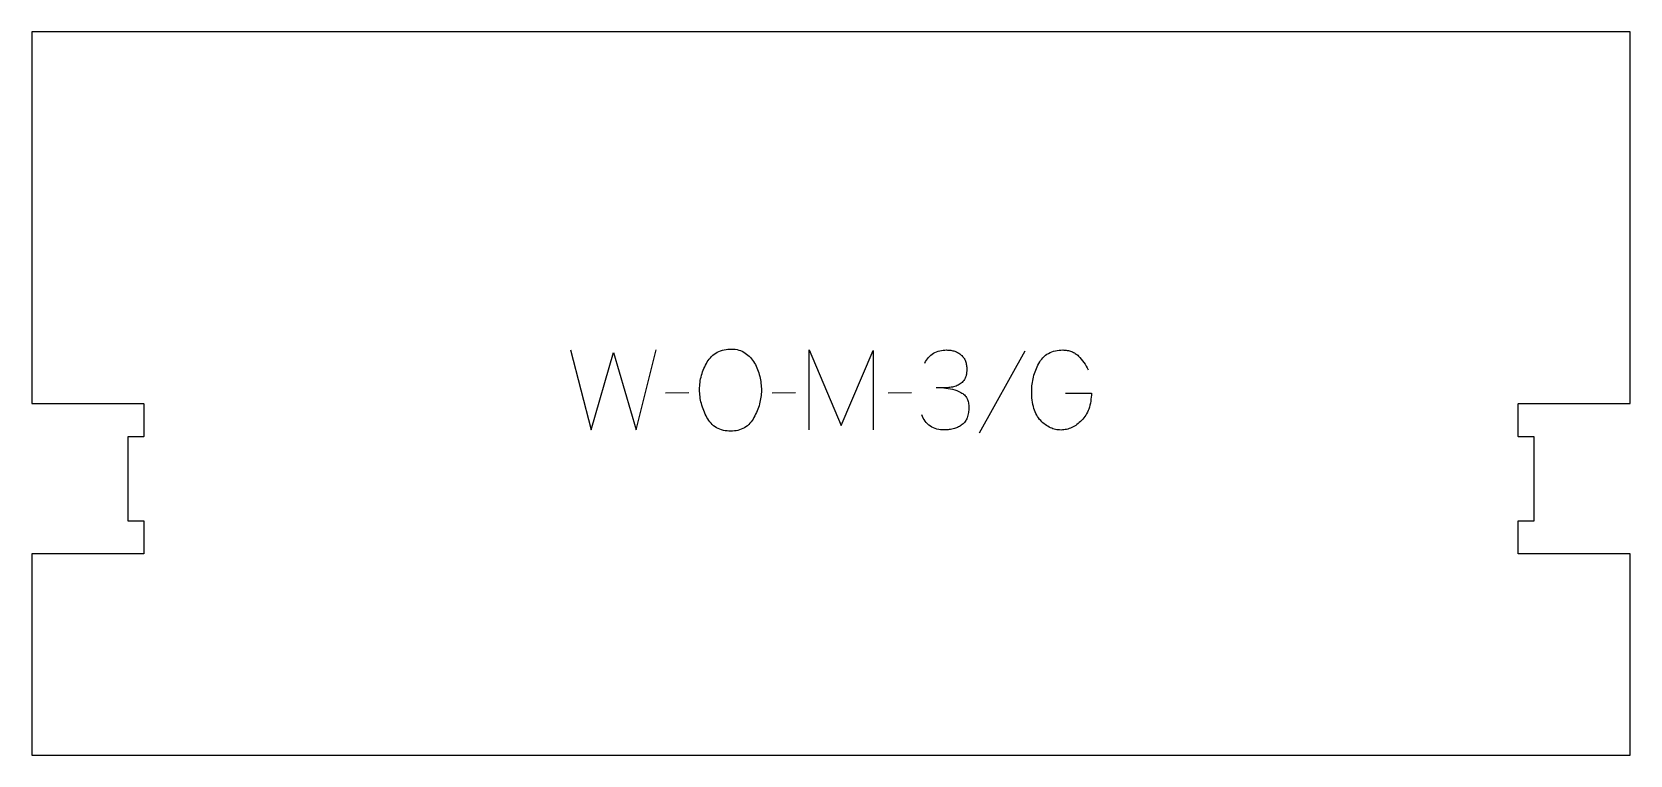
# Model space of a CAD drawing. Extents: x 0 to 600, y 0 to 271.
import ezdxf

# ---------------------------------------------------------------- set-up
doc = ezdxf.new("R2010")
doc.units = 0
doc.layers.add('1_ANYTOOL_1MMDEEP_LABELS_S', color=2, linetype='CONTINUOUS')
doc.layers.add('4_ANYTOOL_CUTTHROUGH_OUTSI', color=5, linetype='CONTINUOUS')

msp = doc.modelspace()

# ---------------------------------------------------------------- linework, layer by layer
at = {"layer": '1_ANYTOOL_1MMDEEP_LABELS_S'}
for p, q in [((372.457143, 151.610976), (355.271429, 120.839547)), ((246.414286, 135.968119), (237.628571, 135.882404)), ((286.442857, 135.968119), (277.657143, 135.882404)), ((329.942857, 135.968119), (321.157143, 135.882404))]:
    msp.add_line(p, q, dxfattribs=at)
for points in [[(202.057143, 152.082404), (209.771429, 122.082404), (218.214286, 151.182404), (226.7, 122.082404), (234.2, 152.082404)], [(291.585714, 122.082404), (291.585714, 152.082404), (303.585714, 123.710976), (315.585714, 151.953833), (315.585714, 122.082404)]]:
    msp.add_lwpolyline(points, dxfattribs=at)
msp.add_lwpolyline([(262.485714, 152.425262, -0.064784), (265.15967, 152.07734, -0.088904), (267.585714, 150.94669, -0.05419), (269.508279, 149.25456, -0.051179), (271.035714, 147.19669, -0.041653), (272.217914, 144.767918, -0.036749), (273.007143, 142.182404, -0.024892), (273.464922, 139.563141, -0.030823), (273.628571, 136.910976, -0.034269), (273.452052, 134.338479, -0.031918), (272.9375, 131.810976, -0.031725), (272.049313, 129.201579, -0.026303), (270.864286, 126.710976, -0.058719), (269.340505, 124.549228, -0.077745), (267.301786, 122.885976, -0.077243), (264.814797, 121.907138, -0.055252), (262.142857, 121.610976, -0.054051), (259.388932, 121.909555, -0.077615), (256.823214, 122.907404, -0.078558), (254.748141, 124.594478, -0.060481), (253.207143, 126.79669, -0.02629), (252.020482, 129.335909, -0.031299), (251.133929, 131.993119, -0.031469), (250.61889, 134.579934, -0.033416), (250.442857, 137.210976, -0.032847), (250.621535, 139.927924, -0.035049), (251.166071, 142.594904, -0.03503), (252.082045, 145.171943, -0.032231), (253.335714, 147.603833, -0.062518), (254.957603, 149.670927, -0.074052), (257.069643, 151.219904, -0.072322), (259.696496, 152.150795, -0.049083)], format="xyb", close=True, dxfattribs=at)
for points in [[(334.914286, 147.153833, -0.060092), (336.302503, 149.239966, -0.080583), (338.203571, 150.850262, -0.079919), (340.559637, 151.798027, -0.055798), (343.1, 152.082404, -0.035013), (344.6559, 151.973317, -0.047512), (346.169643, 151.610976, -0.048382), (347.459068, 151.024936, -0.050886), (348.607143, 150.19669, -0.060051), (349.533047, 149.149902, -0.058597), (350.1875, 147.914547, -0.056917), (350.58363, 146.403632, -0.03878), (350.685714, 144.839547, -0.02544), (350.622699, 143.60183, -0.041152), (350.396429, 142.385976, -0.042175), (350.052615, 141.445705, -0.059142), (349.528571, 140.59669, -0.068767), (348.237875, 139.364196, -0.072211), (346.657143, 138.539547, -0.043093), (344.830031, 138.071954, -0.035742), (342.95, 137.89669, -0.002283), (341.096536, 137.865297, -0.003092), (339.242857, 137.853833)], [(387.671429, 135.882404), (397.442857, 135.839547, -0.031732), (397.174746, 132.832145, -0.048764), (396.430357, 129.914547, -0.050291), (395.320644, 127.604039, -0.060119), (393.735714, 125.59669, -0.036578), (392.003695, 124.110274, -0.050793), (390.044643, 122.950262, -0.051881), (388.091626, 122.282517, -0.053919), (386.042857, 122.039547, -0.055881), (384.00771, 122.246491, -0.055271), (382.067857, 122.89669, -0.05403), (380.141881, 124.055884, -0.038531), (378.457143, 125.553833, -0.067281), (376.90943, 127.664847, -0.049165), (375.885714, 130.085976, -0.047412), (375.212788, 133.289895, -0.028075), (375.028571, 136.568119, -0.03109), (375.196098, 139.259698, -0.031496), (375.698214, 141.90919, -0.031425), (376.549087, 144.537435, -0.02824), (377.707143, 147.04669, -0.064555), (379.235946, 149.198215, -0.078906), (381.301786, 150.823476, -0.076878), (383.925387, 151.798026, -0.050594), (386.728571, 152.082404, -0.039946), (388.388132, 151.949608, -0.052714), (389.991071, 151.514547, -0.053511), (391.374269, 150.799213, -0.05153), (392.578571, 149.810976, -0.040443), (394.618795, 147.387834, -0.04035), (396.242857, 144.668119)], [(342.028571, 137.853833, -0.052004), (345.361654, 137.341031, -0.057563), (348.5, 136.118119, -0.070633), (349.774536, 135.193515, -0.079113), (350.717857, 133.937762, -0.075641), (351.294645, 132.282903, -0.046128), (351.457143, 130.525262, -0.033924), (351.323546, 128.558487, -0.057836), (350.835714, 126.657404, -0.060832), (350.076737, 125.22843, -0.072757), (348.971429, 124.053833, -0.05358), (347.576837, 123.172751, -0.043301), (346.035714, 122.575262, -0.042335), (344.137226, 122.193012, -0.028525), (342.2, 122.082404, -0.059964), (339.488499, 122.408762, -0.089395), (337.014286, 123.507404, -0.089624), (335.090118, 125.391851, -0.061164), (333.8, 127.782404)]]:
    msp.add_lwpolyline(points, format="xyb", dxfattribs=at)
at = {"layer": '4_ANYTOOL_CUTTHROUGH_OUTSI'}
msp.add_lwpolyline([(36, 119.499667), (36, 88), (41.75, 88, -0.414214), (42, 87.75), (42, 75.75, -0.414214), (41.75, 75.5), (0, 75.5), (0, 0), (599.5, 0), (599.5, 75.5), (557.75, 75.5, -0.414214), (557.5, 75.75), (557.5, 87.75, -0.414214), (557.75, 88), (563.5, 88), (563.5, 119.499667), (557.75, 119.499667, -0.414214), (557.5, 119.749667), (557.5, 131.749667, -0.414214), (557.75, 131.999667), (599.499762, 131.999617), (599.499993, 271.499983), (0.000007, 271.499983), (0.000238, 131.999617), (41.75, 131.999667, -0.414214), (42, 131.749667), (42, 119.749667, -0.414214), (41.75, 119.499667)], format="xyb", close=True, dxfattribs=at)

doc.saveas('drawing.dxf')
